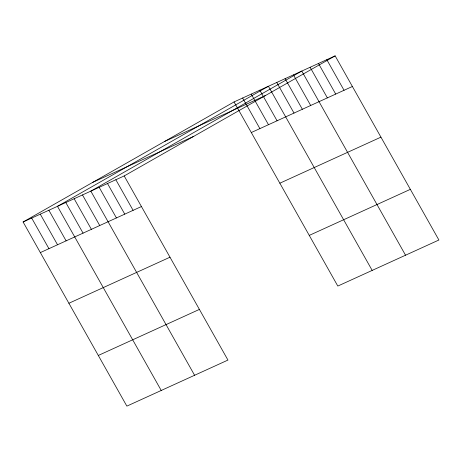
<?xml version="1.0" encoding="UTF-8"?>
<svg xmlns="http://www.w3.org/2000/svg" width="462" height="462" viewBox="0 0 462 462"><rect width="100%" height="100%" fill="white"/><g stroke="black" fill="none" stroke-linecap="round" stroke-linejoin="round"><path stroke-width="0.69" d="M23.1 221.985L124.191 175.935L227.951 360.071L126.859 406.127L23.1 221.985L234.049 101.929L335.141 55.873L438.9 240.015L337.809 286.065L234.049 101.929M124.191 175.935L335.141 55.873M164.437 141.545L265.529 95.495M92.712 182.369L193.803 136.313M251.299 132.53L352.391 86.481M40.344 252.593L141.436 206.543M279.845 183.2L380.936 137.145M68.896 303.257L169.987 257.207M309.257 235.401L410.354 189.345M98.308 355.457L199.399 309.407M326.801 59.673L344.051 90.281M318.462 63.473L335.707 94.081M310.123 67.273L327.367 97.88M405.538 255.209L301.784 71.073L90.829 191.129L194.589 375.271M293.445 74.873L310.689 105.475M285.1 78.673L302.35 109.275M276.761 82.467L294.011 113.075M372.181 270.409L268.422 86.267L57.473 206.329L161.226 390.465M259.829 90.182L277.073 120.79M251.236 94.098L268.48 124.705M242.642 98.013L259.892 128.615M115.852 179.735L133.096 210.343M107.513 183.535L124.757 214.137M99.174 187.335L116.418 217.937M82.49 194.929L99.734 225.537M74.151 198.729L91.395 229.337M65.812 202.529L83.056 233.137M48.88 210.245L66.124 240.852M40.286 214.16L57.531 244.762M31.693 218.07L48.937 248.677"/></g></svg>
